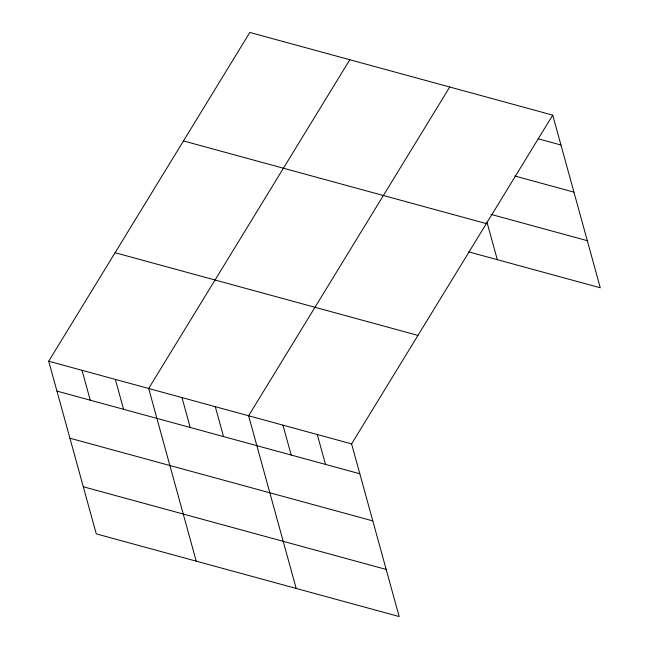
<?xml version="1.0" encoding="UTF-8"?>
<svg xmlns="http://www.w3.org/2000/svg" width="649" height="649" viewBox="0 0 649 649"><rect width="100%" height="100%" fill="white"/><g stroke="black" fill="none" stroke-linecap="round" stroke-linejoin="round"><path stroke-width="0.97" d="M552.729 115.124L351.596 443.884L399.159 616.55L96.271 533.876L48.716 361.217L249.841 32.45L552.729 115.124L600.284 287.783L468.748 251.885M349.795 59.732L148.67 388.491L196.225 561.158M449.749 87.015L248.616 415.774L296.179 588.44M538.078 138.772L560.963 145.019M514.819 175.993L573.935 192.128M491.001 214.389L587.304 240.674M183.472 140.938L486.352 223.613M115.084 252.721L417.972 335.395M48.716 361.217L351.596 443.884M56.95 391.112L359.83 473.778M69.93 438.221L372.81 520.896M83.299 486.766L386.179 569.433M486.92 221.99L497.304 259.681M317.272 434.514L325.506 464.416M282.948 425.144L291.182 455.046M215.298 406.68L223.532 436.582M181.98 397.586L190.222 427.488M115.352 379.397L123.586 409.3M82.034 370.303L90.268 400.206"/></g></svg>
